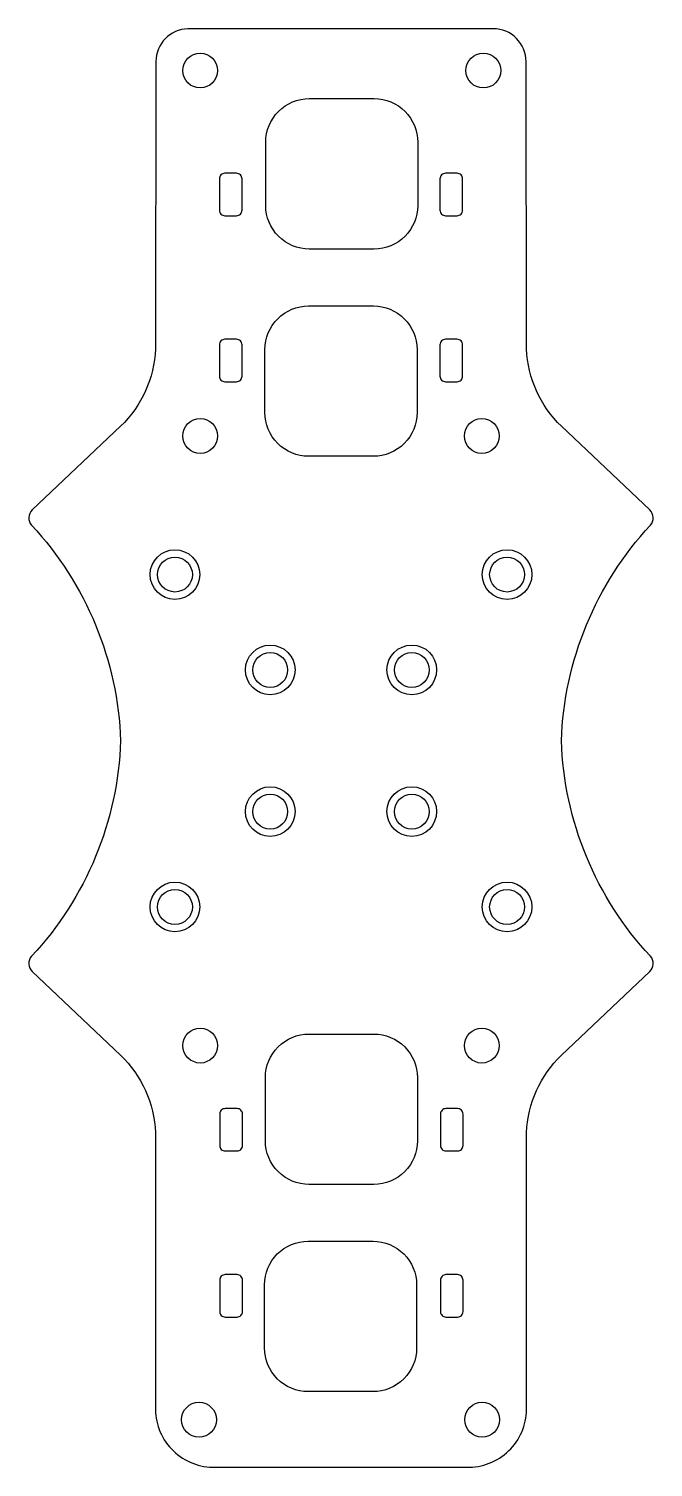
# Model space of a CAD drawing. Header units: millimetres. Extents: x 155 to 212, y 101 to 233.
import ezdxf

# ---------------------------------------------------------------- set-up
doc = ezdxf.new("R2010")
doc.units = ezdxf.units.MM
doc.header["$MEASUREMENT"] = 0
doc.layers.add('Main Plate X', color=222, linetype='Continuous')

msp = doc.modelspace()

# ---------------------------------------------------------------- linework, layer by layer
at = {"layer": 'Main Plate X'}
for points in [[(200.32, 230.18, 0.414214), (197.32, 233.18), (169.26, 233.18, 0.406849), (166.34, 230.18), (166.3, 203.8, -0.190054), (163.09, 196.71), (154.97, 189.03, 0.411724), (154.92, 187.62, -0.18075), (163.09, 167.85, -0.18075), (154.92, 148.08, 0.411724), (154.97, 146.67), (163.09, 138.99, -0.190054), (166.3, 131.9), (166.3, 106.75, 0.419479), (171.53, 101.19), (195.13, 101.19, 0.419479), (200.36, 106.75), (200.36, 131.9, -0.190054), (203.57, 138.99), (211.69, 146.67, 0.411724), (211.74, 148.08, -0.18075), (203.57, 167.85, -0.18075), (211.74, 187.62, 0.411724), (211.69, 189.03), (203.57, 196.71, -0.190054), (200.36, 203.8)], [(186.38, 226.77, -0.414214), (190.38, 222.77), (190.38, 216.97, -0.414214), (186.38, 212.97), (180.42, 212.97, -0.414214), (176.42, 216.97), (176.42, 222.77, -0.414214), (180.42, 226.77)], [(173.74, 216.03, 0.414214), (174.24, 216.53), (174.24, 219.42, 0.414214), (173.74, 219.92), (172.66, 219.92, 0.414214), (172.16, 219.42), (172.16, 216.53, 0.414214), (172.66, 216.03)], [(194, 216.03, 0.414214), (194.5, 216.53), (194.5, 219.42, 0.414214), (194, 219.92), (192.92, 219.92, 0.414214), (192.42, 219.42), (192.42, 216.53, 0.414214), (192.92, 216.03)], [(186.31, 207.75, -0.414214), (190.31, 203.75), (190.31, 197.96, -0.414214), (186.31, 193.96), (180.35, 193.96, -0.414214), (176.35, 197.96), (176.35, 203.75, -0.414214), (180.35, 207.75)], [(173.74, 200.8, 0.414214), (174.24, 201.3), (174.24, 204.19, 0.414214), (173.74, 204.69), (172.66, 204.69, 0.414214), (172.16, 204.19), (172.16, 201.3, 0.414214), (172.66, 200.8)], [(194, 200.8, 0.414214), (194.5, 201.3), (194.5, 204.19, 0.414214), (194, 204.69), (192.92, 204.69, 0.414214), (192.42, 204.19), (192.42, 201.3, 0.414214), (192.92, 200.8)], [(180.39, 127.14, -0.414214), (176.39, 131.14), (176.39, 136.94, -0.414214), (180.39, 140.94), (186.35, 140.94, -0.414214), (190.35, 136.94), (190.35, 131.14, -0.414214), (186.35, 127.14)], [(172.69, 134.1, 0.414214), (172.19, 133.6), (172.19, 130.71, 0.414214), (172.69, 130.21), (173.78, 130.21, 0.414214), (174.28, 130.71), (174.28, 133.6, 0.414214), (173.78, 134.1)], [(192.96, 134.1, 0.414214), (192.46, 133.6), (192.46, 130.71, 0.414214), (192.96, 130.21), (194.04, 130.21, 0.414214), (194.54, 130.71), (194.54, 133.6, 0.414214), (194.04, 134.1)], [(180.31, 108.13, -0.414214), (176.31, 112.13), (176.31, 117.93, -0.414214), (180.31, 121.93), (186.27, 121.93, -0.414214), (190.27, 117.93), (190.27, 112.13, -0.414214), (186.27, 108.13)], [(172.69, 118.86, 0.414214), (172.19, 118.36), (172.19, 115.47, 0.414214), (172.69, 114.97), (173.78, 114.97, 0.414214), (174.28, 115.47), (174.28, 118.36, 0.414214), (173.78, 118.86)], [(192.96, 118.86, 0.414214), (192.46, 118.36), (192.46, 115.47, 0.414214), (192.96, 114.97), (194.04, 114.97, 0.414214), (194.54, 115.47), (194.54, 118.36, 0.414214), (194.04, 118.86)]]:
    msp.add_lwpolyline(points, format="xyb", close=True, dxfattribs=at)
for centre, radius in [((170.4, 229.35), 1.6), ((196.4, 229.35), 1.6), ((170.4, 195.82), 1.6), ((196.26, 195.82), 1.6), ((168.08, 183.1), 2.28), ((198.58, 183.1), 2.28), ((168.08, 183.1), 1.6), ((198.58, 183.1), 1.6), ((176.83, 174.35), 2.28), ((176.83, 174.35), 1.6), ((189.83, 174.35), 2.28), ((189.83, 174.35), 1.6), ((176.83, 161.35), 2.28), ((176.83, 161.35), 1.6), ((189.83, 161.35), 2.28), ((189.83, 161.35), 1.6), ((168.08, 152.6), 2.28), ((198.58, 152.6), 2.28), ((168.08, 152.6), 1.6), ((198.58, 152.6), 1.6), ((170.4, 139.88), 1.6), ((196.26, 139.88), 1.6), ((170.29, 105.55), 1.6), ((196.29, 105.55), 1.6)]:
    msp.add_circle(centre, radius, dxfattribs=at)

doc.saveas('drawing.dxf')
